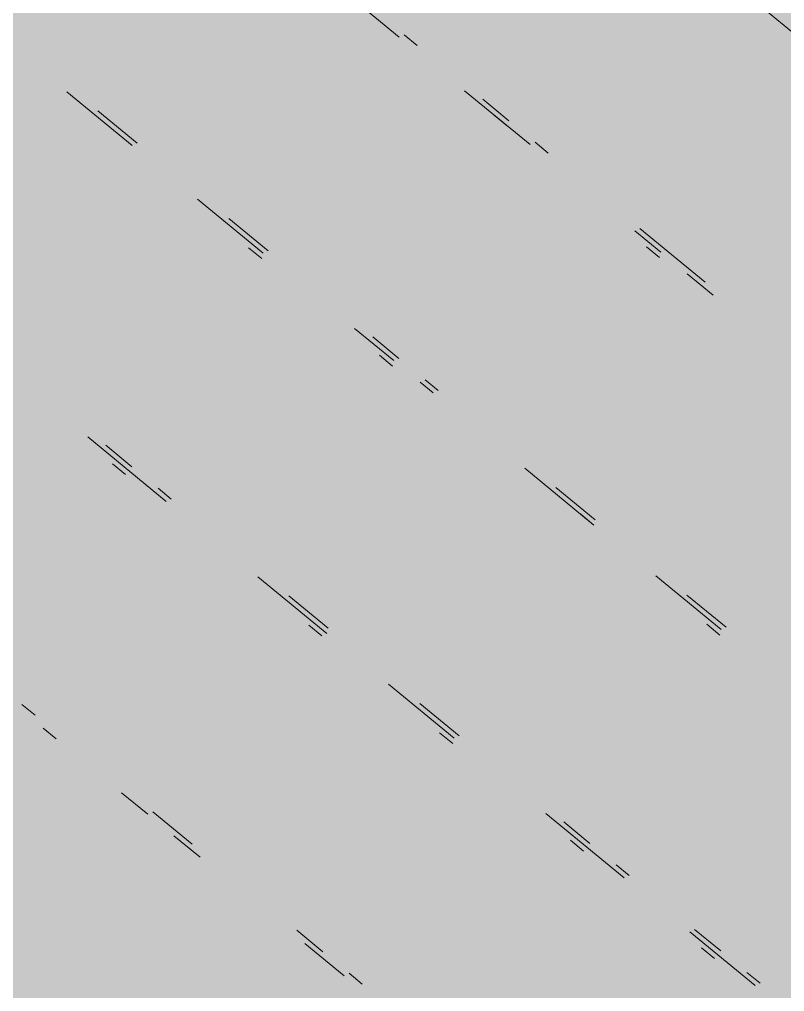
# Model space of a CAD drawing. Header units: millimetres. Extents: x 5 to 1315, y 5 to 292.
# Drawn here: x 1191.863 to 1193.778, y 88.9 to 91.334 of the extents above; entities that cross this region are included whole.
import ezdxf

# ---------------------------------------------------------------- set-up
doc = ezdxf.new("R2010")
doc.units = ezdxf.units.MM
doc.layers.add('EXISTING', color=7, linetype='Continuous')
doc.layers.add('IMAGES', color=7, linetype='Continuous')

# ---------------------------------------------------------------- blocks, each defined once
blk = doc.blocks.new('SHEET_03')
at = {"layer": 'EXISTING', "color": 250, "lineweight": 9}
for p, q in [((293.6785, 91.3996), (293.8095, 91.2918)), ((292.7151, 91.3704), (292.8134, 91.2897)), ((292.8587, 91.2686), (292.8259, 91.2955)), ((291.9811, 91.1528), (292.145, 91.0181)), ((292.9772, 91.155), (293.1411, 91.0203)), ((293.088, 91.0801), (293.0225, 91.1339)), ((292.1574, 91.024), (292.0592, 91.1048)), ((293.0846, 91.0666), (293.0519, 91.0936)), ((293.1863, 90.9993), (293.1536, 91.0262)), ((292.3088, 90.8835), (292.4726, 90.7488)), ((292.4851, 90.7547), (292.3868, 90.8355)), ((293.4032, 90.8049), (293.4687, 90.751)), ((293.5795, 90.6761), (293.4157, 90.8107)), ((292.4692, 90.7354), (292.4364, 90.7623)), ((293.4653, 90.7376), (293.4325, 90.7645)), ((293.5342, 90.6971), (293.5998, 90.6433)), ((292.7019, 90.5603), (292.8002, 90.4795)), ((292.8127, 90.4853), (292.7472, 90.5392)), ((292.7968, 90.4661), (292.7641, 90.493)), ((292.911, 90.4045), (292.8782, 90.4315)), ((292.8658, 90.4256), (292.8985, 90.3987)), ((292.0335, 90.2888), (292.23, 90.1272)), ((292.1442, 90.2138), (292.0787, 90.2677)), ((292.1284, 90.1945), (292.0956, 90.2215)), ((293.1279, 90.2101), (293.2917, 90.0755)), ((293.3042, 90.0813), (293.2059, 90.1621)), ((292.2425, 90.133), (292.2098, 90.16)), ((293.3008, 90.0679), (293.268, 90.0949)), ((292.4594, 89.9386), (292.6232, 89.804)), ((293.4555, 89.9408), (293.6193, 89.8062)), ((293.6318, 89.812), (293.5335, 89.8928)), ((292.6357, 89.8098), (292.5374, 89.8906)), ((292.6323, 89.7964), (292.5995, 89.8234)), ((292.6198, 89.7906), (292.5871, 89.8175)), ((293.6159, 89.7927), (293.5832, 89.8197)), ((292.787, 89.6693), (292.9508, 89.5346)), ((291.9017, 89.5922), (291.8689, 89.6191)), ((292.9633, 89.5405), (292.865, 89.6213)), ((291.922, 89.5594), (291.9547, 89.5325)), ((292.9475, 89.5212), (292.9147, 89.5482)), ((292.1186, 89.3978), (292.1841, 89.3439)), ((292.2949, 89.269), (292.1966, 89.3498)), ((293.1802, 89.3461), (293.3768, 89.1845)), ((293.291, 89.2712), (293.2254, 89.325)), ((292.2496, 89.2901), (292.3151, 89.2362)), ((292.2915, 89.2556), (292.2587, 89.2825)), ((293.2751, 89.2519), (293.2423, 89.2788)), ((293.3893, 89.1904), (293.3565, 89.2173)), ((292.6225, 88.9997), (292.557, 89.0535)), ((293.5406, 89.0498), (293.7044, 88.9152)), ((293.6186, 89.0018), (293.5531, 89.0557)), ((292.5772, 89.0207), (292.6755, 88.9399)), ((293.6027, 88.9826), (293.57, 89.0095)), ((292.7208, 88.9189), (292.688, 88.9458)), ((293.7169, 88.921), (293.6841, 88.948))]:
    blk.add_line(p, q, dxfattribs=at)
at = {"layer": 'IMAGES', "color": 7}
for points in [[(293.4782, 91.2906), (293.5745, 91.2906), (293.4782, 91.4834), (293.5745, 91.4834)], [(293.6709, 91.2906), (293.7673, 91.2906), (293.6709, 91.4834), (293.7673, 91.4834)], [(291.84, 91.2906), (291.9364, 91.2906), (291.84, 91.387), (291.9364, 91.387)], [(291.9364, 91.2906), (292.0327, 91.2906), (291.9364, 91.387), (292.0327, 91.387)], [(292.0327, 91.2906), (292.5145, 91.2906), (292.0327, 91.387), (292.5145, 91.387)], [(292.5145, 91.2906), (292.6109, 91.2906), (292.5145, 91.387), (292.6109, 91.387)], [(292.6109, 91.2906), (292.7073, 91.2906), (292.6109, 91.387), (292.7073, 91.387)], [(292.7073, 91.2906), (292.8036, 91.2906), (292.7073, 91.387), (292.8036, 91.387)], [(292.8036, 91.2906), (292.9, 91.2906), (292.8036, 91.387), (292.9, 91.387)], [(292.9, 91.2906), (292.9964, 91.2906), (292.9, 91.387), (292.9964, 91.387)], [(292.9964, 91.2906), (293.4782, 91.2906), (292.9964, 91.387), (293.4782, 91.387)], [(293.5745, 91.2906), (293.6709, 91.2906), (293.5745, 91.387), (293.6709, 91.387)], [(293.7673, 91.2906), (293.8636, 91.2906), (293.7673, 91.387), (293.8636, 91.387)], [(291.7436, 91.1942), (292.0327, 91.1942), (291.7436, 91.2906), (292.0327, 91.2906)], [(292.0327, 91.1942), (292.1291, 91.1942), (292.0327, 91.2906), (292.1291, 91.2906)], [(292.1291, 91.1942), (292.6109, 91.1942), (292.1291, 91.2906), (292.6109, 91.2906)], [(292.6109, 91.1942), (292.7073, 91.1942), (292.6109, 91.2906), (292.7073, 91.2906)], [(292.7073, 91.1942), (292.8036, 91.1942), (292.7073, 91.2906), (292.8036, 91.2906)], [(292.8036, 91.1942), (292.9, 91.1942), (292.8036, 91.2906), (292.9, 91.2906)], [(292.9, 91.1942), (292.9964, 91.1942), (292.9, 91.2906), (292.9964, 91.2906)], [(292.9964, 91.1942), (293.0927, 91.1942), (292.9964, 91.2906), (293.0927, 91.2906)], [(293.0927, 91.1942), (293.5745, 91.1942), (293.0927, 91.2906), (293.5745, 91.2906)], [(293.5745, 91.1942), (293.7673, 91.1942), (293.5745, 91.2906), (293.7673, 91.2906)], [(293.7673, 91.1942), (293.96, 91.1942), (293.7673, 91.2906), (293.96, 91.2906)], [(291.84, 91.0978), (291.9364, 91.0978), (291.84, 91.1942), (291.9364, 91.1942)], [(291.9364, 91.0978), (292.1291, 91.0978), (291.9364, 91.1942), (292.1291, 91.1942)], [(292.1291, 91.0978), (292.2255, 91.0978), (292.1291, 91.1942), (292.2255, 91.1942)], [(292.2255, 91.0978), (292.7073, 91.0978), (292.2255, 91.1942), (292.7073, 91.1942)], [(292.7073, 91.0978), (292.8036, 91.0978), (292.7073, 91.1942), (292.8036, 91.1942)], [(292.8036, 91.0978), (292.9, 91.0978), (292.8036, 91.1942), (292.9, 91.1942)], [(292.9, 91.0978), (293.0927, 91.0978), (292.9, 91.1942), (293.0927, 91.1942)], [(293.0927, 91.0978), (293.1891, 91.0978), (293.0927, 91.1942), (293.1891, 91.1942)], [(293.1891, 91.0978), (293.2855, 91.0978), (293.1891, 91.1942), (293.2855, 91.1942)], [(293.2855, 91.0978), (293.7673, 91.0978), (293.2855, 91.1942), (293.7673, 91.1942)], [(293.7673, 91.0978), (293.8636, 91.0978), (293.7673, 91.1942), (293.8636, 91.1942)], [(291.84, 91.0014), (291.9364, 91.0014), (291.84, 91.0978), (291.9364, 91.0978)], [(291.9364, 91.0014), (292.0327, 91.0014), (291.9364, 91.0978), (292.0327, 91.0978)], [(292.0327, 91.0014), (292.2255, 91.0014), (292.0327, 91.0978), (292.2255, 91.0978)], [(292.2255, 91.0014), (292.3218, 91.0014), (292.2255, 91.0978), (292.3218, 91.0978)], [(292.3218, 91.0014), (292.9, 91.0014), (292.3218, 91.0978), (292.9, 91.0978)], [(292.9, 91.0014), (292.9964, 91.0014), (292.9, 91.0978), (292.9964, 91.0978)], [(292.9964, 91.0014), (293.1891, 91.0014), (292.9964, 91.0978), (293.1891, 91.0978)], [(293.1891, 91.0014), (293.2855, 91.0014), (293.1891, 91.0978), (293.2855, 91.0978)], [(293.2855, 91.0014), (293.3818, 91.0014), (293.2855, 91.0978), (293.3818, 91.0978)], [(293.3818, 91.0014), (293.8636, 91.0014), (293.3818, 91.0978), (293.8636, 91.0978)], [(291.3582, 90.905), (291.9364, 90.905), (291.3582, 91.0014), (291.9364, 91.0014)], [(291.9364, 90.905), (292.0327, 90.905), (291.9364, 91.0014), (292.0327, 91.0014)], [(292.0327, 90.905), (292.1291, 90.905), (292.0327, 91.0014), (292.1291, 91.0014)], [(292.1291, 90.905), (292.3218, 90.905), (292.1291, 91.0014), (292.3218, 91.0014)], [(292.3218, 90.905), (292.5145, 90.905), (292.3218, 91.0014), (292.5145, 91.0014)], [(292.5145, 90.905), (292.9964, 90.905), (292.5145, 91.0014), (292.9964, 91.0014)], [(292.9964, 90.905), (293.0927, 90.905), (292.9964, 91.0014), (293.0927, 91.0014)], [(293.0927, 90.905), (293.1891, 90.905), (293.0927, 91.0014), (293.1891, 91.0014)], [(293.1891, 90.905), (293.2855, 90.905), (293.1891, 91.0014), (293.2855, 91.0014)], [(293.2855, 90.905), (293.3818, 90.905), (293.2855, 91.0014), (293.3818, 91.0014)], [(293.3818, 90.905), (293.4782, 90.905), (293.3818, 91.0014), (293.4782, 91.0014)], [(293.4782, 90.905), (293.96, 90.905), (293.4782, 91.0014), (293.96, 91.0014)], [(291.4545, 90.8086), (292.0327, 90.8086), (291.4545, 90.905), (292.0327, 90.905)], [(292.0327, 90.8086), (292.1291, 90.8086), (292.0327, 90.905), (292.1291, 90.905)], [(292.1291, 90.8086), (292.2255, 90.8086), (292.1291, 90.905), (292.2255, 90.905)], [(292.2255, 90.8086), (292.3218, 90.8086), (292.2255, 90.905), (292.3218, 90.905)], [(292.3218, 90.8086), (292.4182, 90.8086), (292.3218, 90.905), (292.4182, 90.905)], [(292.4182, 90.8086), (292.5145, 90.8086), (292.4182, 90.905), (292.5145, 90.905)], [(292.5145, 90.8086), (292.6109, 90.8086), (292.5145, 90.905), (292.6109, 90.905)], [(292.6109, 90.8086), (293.0927, 90.8086), (292.6109, 90.905), (293.0927, 90.905)], [(293.0927, 90.8086), (293.1891, 90.8086), (293.0927, 90.905), (293.1891, 90.905)], [(293.1891, 90.8086), (293.2855, 90.8086), (293.1891, 90.905), (293.2855, 90.905)], [(293.2855, 90.8086), (293.3818, 90.8086), (293.2855, 90.905), (293.3818, 90.905)], [(293.3818, 90.8086), (293.4782, 90.8086), (293.3818, 90.905), (293.4782, 90.905)], [(293.4782, 90.8086), (293.5745, 90.8086), (293.4782, 90.905), (293.5745, 90.905)], [(293.5745, 90.8086), (294.0564, 90.8086), (293.5745, 90.905), (294.0564, 90.905)], [(291.5509, 90.7122), (292.2255, 90.7122), (291.5509, 90.8086), (292.2255, 90.8086)], [(292.2255, 90.7122), (292.3218, 90.7122), (292.2255, 90.8086), (292.3218, 90.8086)], [(292.3218, 90.7122), (292.4182, 90.7122), (292.3218, 90.8086), (292.4182, 90.8086)], [(292.4182, 90.7122), (292.5145, 90.7122), (292.4182, 90.8086), (292.5145, 90.8086)], [(292.5145, 90.7122), (292.6109, 90.7122), (292.5145, 90.8086), (292.6109, 90.8086)], [(292.6109, 90.7122), (292.7073, 90.7122), (292.6109, 90.8086), (292.7073, 90.8086)], [(292.7073, 90.7122), (293.1891, 90.7122), (292.7073, 90.8086), (293.1891, 90.8086)], [(293.1891, 90.7122), (293.2855, 90.7122), (293.1891, 90.8086), (293.2855, 90.8086)], [(293.2855, 90.7122), (293.3818, 90.7122), (293.2855, 90.8086), (293.3818, 90.8086)], [(293.3818, 90.7122), (293.4782, 90.7122), (293.3818, 90.8086), (293.4782, 90.8086)], [(293.4782, 90.7122), (293.5745, 90.7122), (293.4782, 90.8086), (293.5745, 90.8086)], [(293.5745, 90.7122), (293.6709, 90.7122), (293.5745, 90.8086), (293.6709, 90.8086)], [(293.6709, 90.7122), (293.7673, 90.7122), (293.6709, 90.8086), (293.7673, 90.8086)], [(293.7673, 90.7122), (294.1527, 90.7122), (293.7673, 90.8086), (294.1527, 90.8086)], [(291.84, 90.6158), (292.3218, 90.6158), (291.84, 90.7122), (292.3218, 90.7122)], [(292.3218, 90.6158), (292.4182, 90.6158), (292.3218, 90.7122), (292.4182, 90.7122)], [(292.4182, 90.6158), (292.5145, 90.6158), (292.4182, 90.7122), (292.5145, 90.7122)], [(292.5145, 90.6158), (292.6109, 90.6158), (292.5145, 90.7122), (292.6109, 90.7122)], [(292.6109, 90.6158), (292.7073, 90.6158), (292.6109, 90.7122), (292.7073, 90.7122)], [(292.7073, 90.6158), (292.8036, 90.6158), (292.7073, 90.7122), (292.8036, 90.7122)], [(292.8036, 90.6158), (293.2855, 90.6158), (292.8036, 90.7122), (293.2855, 90.7122)], [(293.2855, 90.6158), (293.4782, 90.6158), (293.2855, 90.7122), (293.4782, 90.7122)], [(293.4782, 90.6158), (293.5745, 90.6158), (293.4782, 90.7122), (293.5745, 90.7122)], [(293.5745, 90.6158), (293.6709, 90.6158), (293.5745, 90.7122), (293.6709, 90.7122)], [(293.6709, 90.6158), (293.7673, 90.6158), (293.6709, 90.7122), (293.7673, 90.7122)], [(293.7673, 90.6158), (294.3455, 90.6158), (293.7673, 90.7122), (294.3455, 90.7122)], [(291.84, 90.5194), (291.9364, 90.5194), (291.84, 90.6158), (291.9364, 90.6158)], [(291.9364, 90.5194), (292.4182, 90.5194), (291.9364, 90.6158), (292.4182, 90.6158)], [(292.4182, 90.5194), (292.5145, 90.5194), (292.4182, 90.6158), (292.5145, 90.6158)], [(292.5145, 90.5194), (292.6109, 90.5194), (292.5145, 90.6158), (292.6109, 90.6158)], [(292.6109, 90.5194), (292.7073, 90.5194), (292.6109, 90.6158), (292.7073, 90.6158)], [(292.7073, 90.5194), (292.8036, 90.5194), (292.7073, 90.6158), (292.8036, 90.6158)], [(292.8036, 90.5194), (292.9, 90.5194), (292.8036, 90.6158), (292.9, 90.6158)], [(292.9, 90.5194), (292.9964, 90.5194), (292.9, 90.6158), (292.9964, 90.6158)], [(292.9964, 90.5194), (293.4782, 90.5194), (292.9964, 90.6158), (293.4782, 90.6158)], [(293.4782, 90.5194), (293.5745, 90.5194), (293.4782, 90.6158), (293.5745, 90.6158)], [(293.5745, 90.5194), (293.7673, 90.5194), (293.5745, 90.6158), (293.7673, 90.6158)], [(293.7673, 90.5194), (293.8636, 90.5194), (293.7673, 90.6158), (293.8636, 90.6158)], [(291.7436, 90.423), (291.9364, 90.423), (291.7436, 90.5194), (291.9364, 90.5194)], [(291.9364, 90.423), (292.0327, 90.423), (291.9364, 90.5194), (292.0327, 90.5194)], [(292.0327, 90.423), (292.6109, 90.423), (292.0327, 90.5194), (292.6109, 90.5194)], [(292.6109, 90.423), (292.7073, 90.423), (292.6109, 90.5194), (292.7073, 90.5194)], [(292.7073, 90.423), (292.9, 90.423), (292.7073, 90.5194), (292.9, 90.5194)], [(292.9, 90.423), (292.9964, 90.423), (292.9, 90.5194), (292.9964, 90.5194)], [(292.9964, 90.423), (293.0927, 90.423), (292.9964, 90.5194), (293.0927, 90.5194)], [(293.0927, 90.423), (293.5745, 90.423), (293.0927, 90.5194), (293.5745, 90.5194)], [(293.5745, 90.423), (293.6709, 90.423), (293.5745, 90.5194), (293.6709, 90.5194)], [(293.6709, 90.423), (293.7673, 90.423), (293.6709, 90.5194), (293.7673, 90.5194)], [(293.7673, 90.423), (293.96, 90.423), (293.7673, 90.5194), (293.96, 90.5194)], [(291.84, 90.3266), (292.0327, 90.3266), (291.84, 90.423), (292.0327, 90.423)], [(292.0327, 90.3266), (292.1291, 90.3266), (292.0327, 90.423), (292.1291, 90.423)], [(292.1291, 90.3266), (292.7073, 90.3266), (292.1291, 90.423), (292.7073, 90.423)], [(292.7073, 90.3266), (292.8036, 90.3266), (292.7073, 90.423), (292.8036, 90.423)], [(292.8036, 90.3266), (292.9964, 90.3266), (292.8036, 90.423), (292.9964, 90.423)], [(292.9964, 90.3266), (293.0927, 90.3266), (292.9964, 90.423), (293.0927, 90.423)], [(293.0927, 90.3266), (293.1891, 90.3266), (293.0927, 90.423), (293.1891, 90.423)], [(293.1891, 90.3266), (293.6709, 90.3266), (293.1891, 90.423), (293.6709, 90.423)], [(293.6709, 90.3266), (293.7673, 90.3266), (293.6709, 90.423), (293.7673, 90.423)], [(293.7673, 90.3266), (293.8636, 90.3266), (293.7673, 90.423), (293.8636, 90.423)], [(291.84, 90.2302), (291.9364, 90.2302), (291.84, 90.3266), (291.9364, 90.3266)], [(291.9364, 90.2302), (292.0327, 90.2302), (291.9364, 90.3266), (292.0327, 90.3266)], [(292.0327, 90.2302), (292.1291, 90.2302), (292.0327, 90.3266), (292.1291, 90.3266)], [(292.1291, 90.2302), (292.2255, 90.2302), (292.1291, 90.3266), (292.2255, 90.3266)], [(292.2255, 90.2302), (292.3218, 90.2302), (292.2255, 90.3266), (292.3218, 90.3266)], [(292.3218, 90.2302), (292.8036, 90.2302), (292.3218, 90.3266), (292.8036, 90.3266)], [(292.8036, 90.2302), (292.9, 90.2302), (292.8036, 90.3266), (292.9, 90.3266)], [(292.9, 90.2302), (292.9964, 90.2302), (292.9, 90.3266), (292.9964, 90.3266)], [(292.9964, 90.2302), (293.1891, 90.2302), (292.9964, 90.3266), (293.1891, 90.3266)], [(293.1891, 90.2302), (293.2855, 90.2302), (293.1891, 90.3266), (293.2855, 90.3266)], [(293.2855, 90.2302), (293.7673, 90.2302), (293.2855, 90.3266), (293.7673, 90.3266)], [(293.7673, 90.2302), (293.8636, 90.2302), (293.7673, 90.3266), (293.8636, 90.3266)], [(291.2618, 90.1338), (291.9364, 90.1338), (291.2618, 90.2302), (291.9364, 90.2302)], [(291.9364, 90.1338), (292.0327, 90.1338), (291.9364, 90.2302), (292.0327, 90.2302)], [(292.0327, 90.1338), (292.2255, 90.1338), (292.0327, 90.2302), (292.2255, 90.2302)], [(292.2255, 90.1338), (292.3218, 90.1338), (292.2255, 90.2302), (292.3218, 90.2302)], [(292.3218, 90.1338), (292.4182, 90.1338), (292.3218, 90.2302), (292.4182, 90.2302)], [(292.4182, 90.1338), (292.9, 90.1338), (292.4182, 90.2302), (292.9, 90.2302)], [(292.9, 90.1338), (292.9964, 90.1338), (292.9, 90.2302), (292.9964, 90.2302)], [(292.9964, 90.1338), (293.0927, 90.1338), (292.9964, 90.2302), (293.0927, 90.2302)], [(293.0927, 90.1338), (293.2855, 90.1338), (293.0927, 90.2302), (293.2855, 90.2302)], [(293.2855, 90.1338), (293.3818, 90.1338), (293.2855, 90.2302), (293.3818, 90.2302)], [(293.3818, 90.1338), (293.8636, 90.1338), (293.3818, 90.2302), (293.8636, 90.2302)], [(291.5509, 90.0374), (292.0327, 90.0374), (291.5509, 90.1338), (292.0327, 90.1338)], [(292.0327, 90.0374), (292.1291, 90.0374), (292.0327, 90.1338), (292.1291, 90.1338)], [(292.1291, 90.0374), (292.2255, 90.0374), (292.1291, 90.1338), (292.2255, 90.1338)], [(292.2255, 90.0374), (292.3218, 90.0374), (292.2255, 90.1338), (292.3218, 90.1338)], [(292.3218, 90.0374), (292.4182, 90.0374), (292.3218, 90.1338), (292.4182, 90.1338)], [(292.4182, 90.0374), (292.5145, 90.0374), (292.4182, 90.1338), (292.5145, 90.1338)], [(292.5145, 90.0374), (292.9964, 90.0374), (292.5145, 90.1338), (292.9964, 90.1338)], [(292.9964, 90.0374), (293.0927, 90.0374), (292.9964, 90.1338), (293.0927, 90.1338)], [(293.0927, 90.0374), (293.1891, 90.0374), (293.0927, 90.1338), (293.1891, 90.1338)], [(293.1891, 90.0374), (293.3818, 90.0374), (293.1891, 90.1338), (293.3818, 90.1338)], [(293.3818, 90.0374), (293.5745, 90.0374), (293.3818, 90.1338), (293.5745, 90.1338)], [(293.5745, 90.0374), (294.0564, 90.0374), (293.5745, 90.1338), (294.0564, 90.1338)], [(291.6473, 89.941), (292.1291, 89.941), (291.6473, 90.0374), (292.1291, 90.0374)], [(292.1291, 89.941), (292.2255, 89.941), (292.1291, 90.0374), (292.2255, 90.0374)], [(292.2255, 89.941), (292.3218, 89.941), (292.2255, 90.0374), (292.3218, 90.0374)], [(292.3218, 89.941), (292.4182, 89.941), (292.3218, 90.0374), (292.4182, 90.0374)], [(292.4182, 89.941), (292.5145, 89.941), (292.4182, 90.0374), (292.5145, 90.0374)], [(292.5145, 89.941), (292.6109, 89.941), (292.5145, 90.0374), (292.6109, 90.0374)], [(292.6109, 89.941), (293.0927, 89.941), (292.6109, 90.0374), (293.0927, 90.0374)], [(293.0927, 89.941), (293.1891, 89.941), (293.0927, 90.0374), (293.1891, 90.0374)], [(293.1891, 89.941), (293.2855, 89.941), (293.1891, 90.0374), (293.2855, 90.0374)], [(293.2855, 89.941), (293.3818, 89.941), (293.2855, 90.0374), (293.3818, 90.0374)], [(293.3818, 89.941), (293.4782, 89.941), (293.3818, 90.0374), (293.4782, 90.0374)], [(293.4782, 89.941), (293.5745, 89.941), (293.4782, 90.0374), (293.5745, 90.0374)], [(293.5745, 89.941), (293.6709, 89.941), (293.5745, 90.0374), (293.6709, 90.0374)], [(293.6709, 89.941), (294.1527, 89.941), (293.6709, 90.0374), (294.1527, 90.0374)], [(291.7436, 89.8446), (292.3218, 89.8446), (291.7436, 89.941), (292.3218, 89.941)], [(292.3218, 89.8446), (292.4182, 89.8446), (292.3218, 89.941), (292.4182, 89.941)], [(292.4182, 89.8446), (292.6109, 89.8446), (292.4182, 89.941), (292.6109, 89.941)], [(292.6109, 89.8446), (292.7073, 89.8446), (292.6109, 89.941), (292.7073, 89.941)], [(292.7073, 89.8446), (292.8036, 89.8446), (292.7073, 89.941), (292.8036, 89.941)], [(292.8036, 89.8446), (293.2855, 89.8446), (292.8036, 89.941), (293.2855, 89.941)], [(293.2855, 89.8446), (293.3818, 89.8446), (293.2855, 89.941), (293.3818, 89.941)], [(293.3818, 89.8446), (293.4782, 89.8446), (293.3818, 89.941), (293.4782, 89.941)], [(293.4782, 89.8446), (293.5745, 89.8446), (293.4782, 89.941), (293.5745, 89.941)], [(293.5745, 89.8446), (293.6709, 89.8446), (293.5745, 89.941), (293.6709, 89.941)], [(293.6709, 89.8446), (293.7673, 89.8446), (293.6709, 89.941), (293.7673, 89.941)], [(293.7673, 89.8446), (294.2491, 89.8446), (293.7673, 89.941), (294.2491, 89.941)], [(291.84, 89.7482), (291.9364, 89.7482), (291.84, 89.8446), (291.9364, 89.8446)], [(291.9364, 89.7482), (292.5145, 89.7482), (291.9364, 89.8446), (292.5145, 89.8446)], [(292.5145, 89.7482), (292.7073, 89.7482), (292.5145, 89.8446), (292.7073, 89.8446)], [(292.7073, 89.7482), (292.8036, 89.7482), (292.7073, 89.8446), (292.8036, 89.8446)], [(292.8036, 89.7482), (293.3818, 89.7482), (292.8036, 89.8446), (293.3818, 89.8446)], [(293.3818, 89.7482), (293.4782, 89.7482), (293.3818, 89.8446), (293.4782, 89.8446)], [(293.4782, 89.7482), (293.5745, 89.7482), (293.4782, 89.8446), (293.5745, 89.8446)], [(293.5745, 89.7482), (293.6709, 89.7482), (293.5745, 89.8446), (293.6709, 89.8446)], [(293.6709, 89.7482), (293.7673, 89.7482), (293.6709, 89.8446), (293.7673, 89.8446)], [(293.7673, 89.7482), (293.8636, 89.7482), (293.7673, 89.8446), (293.8636, 89.8446)], [(291.84, 89.6518), (291.9364, 89.6518), (291.84, 89.7482), (291.9364, 89.7482)], [(291.9364, 89.6518), (292.0327, 89.6518), (291.9364, 89.7482), (292.0327, 89.7482)], [(292.0327, 89.6518), (292.5145, 89.6518), (292.0327, 89.7482), (292.5145, 89.7482)], [(292.5145, 89.6518), (292.6109, 89.6518), (292.5145, 89.7482), (292.6109, 89.7482)], [(292.6109, 89.6518), (292.7073, 89.6518), (292.6109, 89.7482), (292.7073, 89.7482)], [(292.7073, 89.6518), (292.9, 89.6518), (292.7073, 89.7482), (292.9, 89.7482)], [(292.9, 89.6518), (292.9964, 89.6518), (292.9, 89.7482), (292.9964, 89.7482)], [(292.9964, 89.6518), (293.4782, 89.6518), (292.9964, 89.7482), (293.4782, 89.7482)], [(293.4782, 89.6518), (293.5745, 89.6518), (293.4782, 89.7482), (293.5745, 89.7482)], [(293.5745, 89.6518), (293.6709, 89.6518), (293.5745, 89.7482), (293.6709, 89.7482)], [(293.6709, 89.6518), (293.7673, 89.6518), (293.6709, 89.7482), (293.7673, 89.7482)], [(293.7673, 89.5554), (293.8636, 89.5554), (293.7673, 89.7482), (293.8636, 89.7482)], [(291.7436, 89.5554), (291.9364, 89.5554), (291.7436, 89.6518), (291.9364, 89.6518)], [(291.9364, 89.5554), (292.0327, 89.5554), (291.9364, 89.6518), (292.0327, 89.6518)], [(292.0327, 89.5554), (292.1291, 89.5554), (292.0327, 89.6518), (292.1291, 89.6518)], [(292.1291, 89.5554), (292.2255, 89.5554), (292.1291, 89.6518), (292.2255, 89.6518)], [(292.2255, 89.5554), (292.6109, 89.5554), (292.2255, 89.6518), (292.6109, 89.6518)], [(292.6109, 89.5554), (292.7073, 89.5554), (292.6109, 89.6518), (292.7073, 89.6518)], [(292.7073, 89.5554), (292.8036, 89.5554), (292.7073, 89.6518), (292.8036, 89.6518)], [(292.8036, 89.5554), (292.9964, 89.5554), (292.8036, 89.6518), (292.9964, 89.6518)], [(292.9964, 89.5554), (293.0927, 89.5554), (292.9964, 89.6518), (293.0927, 89.6518)], [(293.0927, 89.5554), (293.6709, 89.5554), (293.0927, 89.6518), (293.6709, 89.6518)], [(293.6709, 89.5554), (293.7673, 89.5554), (293.6709, 89.6518), (293.7673, 89.6518)], [(291.84, 89.4589), (292.0327, 89.4589), (291.84, 89.5554), (292.0327, 89.5554)], [(292.0327, 89.4589), (292.1291, 89.4589), (292.0327, 89.5554), (292.1291, 89.5554)], [(292.1291, 89.4589), (292.2255, 89.4589), (292.1291, 89.5554), (292.2255, 89.5554)], [(292.2255, 89.4589), (292.7073, 89.4589), (292.2255, 89.5554), (292.7073, 89.5554)], [(292.7073, 89.4589), (292.8036, 89.4589), (292.7073, 89.5554), (292.8036, 89.5554)], [(292.8036, 89.4589), (292.9, 89.4589), (292.8036, 89.5554), (292.9, 89.5554)], [(292.9, 89.4589), (293.0927, 89.4589), (292.9, 89.5554), (293.0927, 89.5554)], [(293.0927, 89.4589), (293.1891, 89.4589), (293.0927, 89.5554), (293.1891, 89.5554)], [(293.1891, 89.4589), (293.7673, 89.4589), (293.1891, 89.5554), (293.7673, 89.5554)], [(293.7673, 89.4589), (293.8636, 89.4589), (293.7673, 89.5554), (293.8636, 89.5554)], [(291.4545, 89.3625), (291.9364, 89.3625), (291.4545, 89.4589), (291.9364, 89.4589)], [(291.9364, 89.3625), (292.0327, 89.3625), (291.9364, 89.4589), (292.0327, 89.4589)], [(292.0327, 89.3625), (292.1291, 89.3625), (292.0327, 89.4589), (292.1291, 89.4589)], [(292.1291, 89.3625), (292.2255, 89.3625), (292.1291, 89.4589), (292.2255, 89.4589)], [(292.2255, 89.3625), (292.9, 89.3625), (292.2255, 89.4589), (292.9, 89.4589)], [(292.9, 89.3625), (292.9964, 89.3625), (292.9, 89.4589), (292.9964, 89.4589)], [(292.9964, 89.3625), (293.0927, 89.3625), (292.9964, 89.4589), (293.0927, 89.4589)], [(293.0927, 89.3625), (293.1891, 89.3625), (293.0927, 89.4589), (293.1891, 89.4589)], [(293.1891, 89.3625), (293.3818, 89.3625), (293.1891, 89.4589), (293.3818, 89.4589)], [(293.3818, 89.3625), (293.8636, 89.3625), (293.3818, 89.4589), (293.8636, 89.4589)], [(291.5509, 89.2661), (291.9364, 89.2661), (291.5509, 89.3625), (291.9364, 89.3625)], [(291.9364, 89.2661), (292.1291, 89.2661), (291.9364, 89.3625), (292.1291, 89.3625)], [(292.1291, 89.2661), (292.3218, 89.2661), (292.1291, 89.3625), (292.3218, 89.3625)], [(292.3218, 89.2661), (292.4182, 89.2661), (292.3218, 89.3625), (292.4182, 89.3625)], [(292.4182, 89.2661), (292.5145, 89.2661), (292.4182, 89.3625), (292.5145, 89.3625)], [(292.5145, 89.2661), (292.9964, 89.2661), (292.5145, 89.3625), (292.9964, 89.3625)], [(292.9964, 89.2661), (293.0927, 89.2661), (292.9964, 89.3625), (293.0927, 89.3625)], [(293.0927, 89.2661), (293.1891, 89.2661), (293.0927, 89.3625), (293.1891, 89.3625)], [(293.1891, 89.2661), (293.2855, 89.2661), (293.1891, 89.3625), (293.2855, 89.3625)], [(293.2855, 89.2661), (293.3818, 89.2661), (293.2855, 89.3625), (293.3818, 89.3625)], [(293.3818, 89.2661), (293.4782, 89.2661), (293.3818, 89.3625), (293.4782, 89.3625)], [(293.4782, 89.2661), (294.0564, 89.2661), (293.4782, 89.3625), (294.0564, 89.3625)], [(291.6473, 89.1697), (292.1291, 89.1697), (291.6473, 89.2661), (292.1291, 89.2661)], [(292.1291, 89.1697), (292.2255, 89.1697), (292.1291, 89.2661), (292.2255, 89.2661)], [(292.2255, 89.1697), (292.3218, 89.1697), (292.2255, 89.2661), (292.3218, 89.2661)], [(292.3218, 89.1697), (292.4182, 89.1697), (292.3218, 89.2661), (292.4182, 89.2661)], [(292.4182, 89.1697), (292.5145, 89.1697), (292.4182, 89.2661), (292.5145, 89.2661)], [(292.5145, 89.1697), (292.6109, 89.1697), (292.5145, 89.2661), (292.6109, 89.2661)], [(292.6109, 89.1697), (293.0927, 89.1697), (292.6109, 89.2661), (293.0927, 89.2661)], [(293.0927, 89.1697), (293.1891, 89.1697), (293.0927, 89.2661), (293.1891, 89.2661)], [(293.1891, 89.1697), (293.2855, 89.1697), (293.1891, 89.2661), (293.2855, 89.2661)], [(293.2855, 89.1697), (293.3818, 89.1697), (293.2855, 89.2661), (293.3818, 89.2661)], [(293.3818, 89.1697), (293.4782, 89.1697), (293.3818, 89.2661), (293.4782, 89.2661)], [(293.4782, 89.1697), (293.5745, 89.1697), (293.4782, 89.2661), (293.5745, 89.2661)], [(293.5745, 89.1697), (294.1527, 89.1697), (293.5745, 89.2661), (294.1527, 89.2661)], [(291.84, 89.0733), (292.2255, 89.0733), (291.84, 89.1697), (292.2255, 89.1697)], [(292.2255, 89.0733), (292.3218, 89.0733), (292.2255, 89.1697), (292.3218, 89.1697)], [(292.3218, 89.0733), (292.4182, 89.0733), (292.3218, 89.1697), (292.4182, 89.1697)], [(292.4182, 89.0733), (292.5145, 89.0733), (292.4182, 89.1697), (292.5145, 89.1697)], [(292.5145, 89.0733), (292.6109, 89.0733), (292.5145, 89.1697), (292.6109, 89.1697)], [(292.6109, 89.0733), (293.1891, 89.0733), (292.6109, 89.1697), (293.1891, 89.1697)], [(293.1891, 89.0733), (293.2855, 89.0733), (293.1891, 89.1697), (293.2855, 89.1697)], [(293.2855, 89.0733), (293.3818, 89.0733), (293.2855, 89.1697), (293.3818, 89.1697)], [(293.3818, 89.0733), (293.4782, 89.0733), (293.3818, 89.1697), (293.4782, 89.1697)], [(293.4782, 89.0733), (293.5745, 89.0733), (293.4782, 89.1697), (293.5745, 89.1697)], [(293.5745, 89.0733), (293.6709, 89.0733), (293.5745, 89.1697), (293.6709, 89.1697)], [(293.6709, 89.0733), (293.7673, 89.0733), (293.6709, 89.1697), (293.7673, 89.1697)], [(293.7673, 89.0733), (294.2491, 89.0733), (293.7673, 89.1697), (294.2491, 89.1697)], [(291.84, 88.9769), (291.9364, 88.9769), (291.84, 89.0733), (291.9364, 89.0733)], [(291.9364, 88.9769), (292.3218, 88.9769), (291.9364, 89.0733), (292.3218, 89.0733)], [(292.3218, 88.9769), (292.5145, 88.9769), (292.3218, 89.0733), (292.5145, 89.0733)], [(292.5145, 88.9769), (292.7073, 88.9769), (292.5145, 89.0733), (292.7073, 89.0733)], [(292.7073, 88.9769), (292.8036, 88.9769), (292.7073, 89.0733), (292.8036, 89.0733)], [(292.8036, 88.9769), (293.2855, 88.9769), (292.8036, 89.0733), (293.2855, 89.0733)], [(293.2855, 88.9769), (293.3818, 88.9769), (293.2855, 89.0733), (293.3818, 89.0733)], [(293.3818, 88.9769), (293.4782, 88.9769), (293.3818, 89.0733), (293.4782, 89.0733)], [(293.4782, 88.9769), (293.5745, 88.9769), (293.4782, 89.0733), (293.5745, 89.0733)], [(293.5745, 88.9769), (293.6709, 88.9769), (293.5745, 89.0733), (293.6709, 89.0733)], [(293.6709, 88.9769), (293.7673, 88.9769), (293.6709, 89.0733), (293.7673, 89.0733)], [(293.7673, 88.9769), (293.8636, 88.9769), (293.7673, 89.0733), (293.8636, 89.0733)], [(291.84, 88.8805), (291.9364, 88.8805), (291.84, 88.9769), (291.9364, 88.9769)], [(291.9364, 88.8805), (292.0327, 88.8805), (291.9364, 88.9769), (292.0327, 88.9769)], [(292.0327, 88.8805), (292.4182, 88.8805), (292.0327, 88.9769), (292.4182, 88.9769)], [(292.4182, 88.8805), (292.5145, 88.8805), (292.4182, 88.9769), (292.5145, 88.9769)], [(292.5145, 88.8805), (292.6109, 88.8805), (292.5145, 88.9769), (292.6109, 88.9769)], [(292.6109, 88.8805), (292.8036, 88.8805), (292.6109, 88.9769), (292.8036, 88.9769)], [(292.8036, 88.8805), (292.9, 88.8805), (292.8036, 88.9769), (292.9, 88.9769)], [(292.9, 88.8805), (292.9964, 88.8805), (292.9, 88.9769), (292.9964, 88.9769)], [(292.9964, 88.8805), (293.4782, 88.8805), (292.9964, 88.9769), (293.4782, 88.9769)], [(293.4782, 88.8805), (293.5745, 88.8805), (293.4782, 88.9769), (293.5745, 88.9769)], [(293.5745, 88.8805), (293.7673, 88.8805), (293.5745, 88.9769), (293.7673, 88.9769)], [(293.7673, 88.8805), (293.96, 88.8805), (293.7673, 88.9769), (293.96, 88.9769)]]:
    blk.add_solid(points, dxfattribs=at)

msp = doc.modelspace()

# ---------------------------------------------------------------- block references
msp.add_blockref('SHEET_03', (900, 0))

doc.saveas('drawing.dxf')
